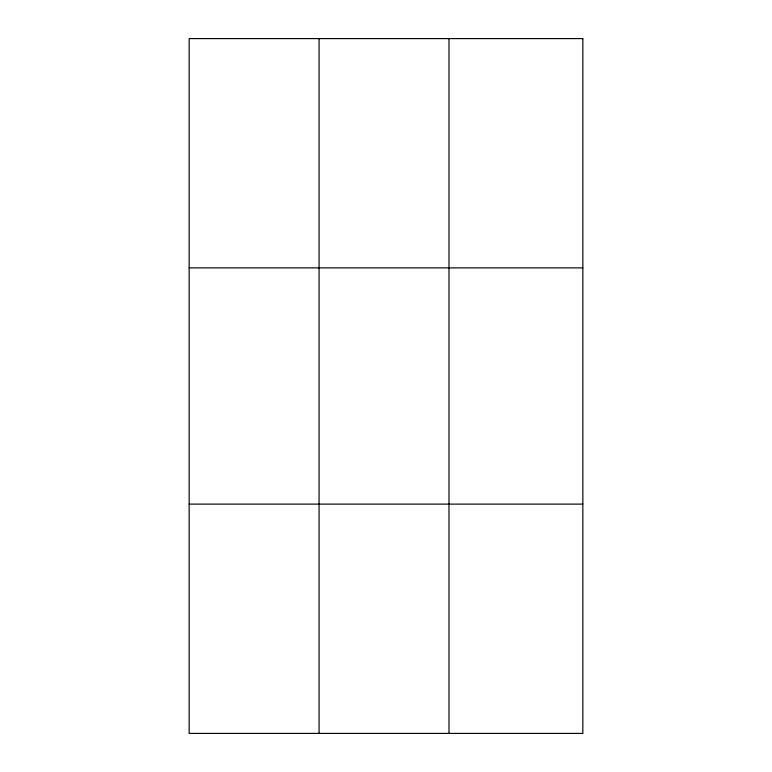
<?xml version="1.0" encoding="UTF-8"?>
<svg xmlns="http://www.w3.org/2000/svg" width="772" height="772" viewBox="0 0 772 772"><rect width="100%" height="100%" fill="white"/><g stroke="black" fill="none" stroke-linecap="round" stroke-linejoin="round"><path stroke-width="1.16" d="M319.077 733.4L319.077 38.6M448.986 733.4L448.986 38.6M189.159 267.884L582.841 267.884M189.159 504.116L582.841 504.116M582.841 38.6L582.841 733.4L189.159 733.4L189.159 38.6L582.841 38.6"/></g></svg>
